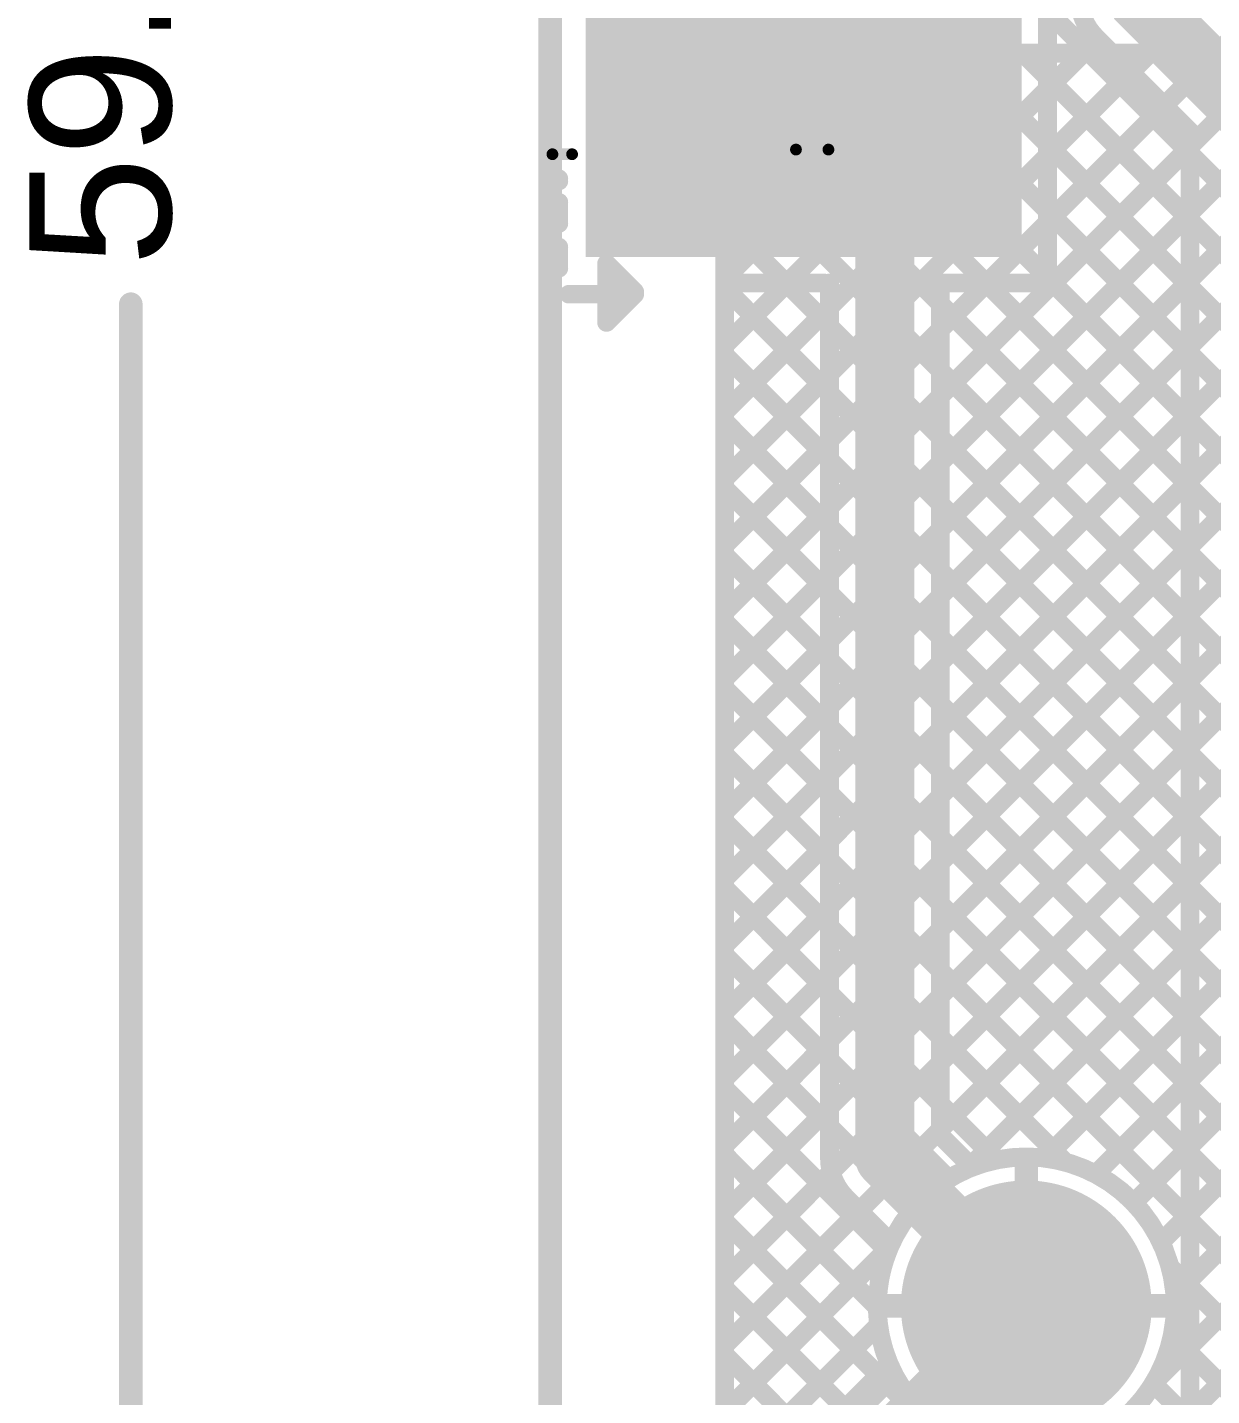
# Model space of a CAD drawing. Header units: millimetres. Extents: x -0.32 to 3.69, y -0.11 to 2.37.
# Drawn here: x -0.322 to 0.181, y 0.437 to 1.017 of the extents above; entities that cross this region are included whole.
import ezdxf

# ---------------------------------------------------------------- set-up
doc = ezdxf.new("R2010")
doc.units = ezdxf.units.MM
doc.header["$MEASUREMENT"] = 0
for name, color, linetype in [('BottomLayer', 5, 'Continuous'), ('BottomSolder', 6, 'Continuous'), ('Mechanical1', 6, 'Continuous'), ('Mechanical2', 216, 'Continuous'), ('MultiLayer', 9, 'Continuous'), ('PadHoleLayer', 156, 'Continuous'), ('TopLayer', 1, 'Continuous'), ('TopOverlay', 2, 'Continuous'), ('TopPaste', 8, 'Continuous'), ('TopSolder', 216, 'Continuous')]:
    doc.layers.add(name, color=color, linetype=linetype)
doc.styles.add('Arial', font='', dxfattribs={"height": 0.2})
doc.styles.get('Arial').set_extended_font_data('Arial')

# ---------------------------------------------------------------- blocks, each defined once
blk = doc.blocks.new('10118192_0001LF__4')
at = {"layer": 'TopLayer'}
for points in [[(-0.18504, 0.09006), (-0.11417, 0.09006), (-0.11417, 0.01526), (-0.18504, 0.01526)], [(-0.00984, 0.01526), (-0.08465, 0.01526), (-0.08465, 0.09006), (-0.00984, 0.09006)], [(0.08465, 0.01526), (0.00984, 0.01526), (0.00984, 0.09006), (0.08465, 0.09006)], [(0.11417, 0.09006), (0.18504, 0.09006), (0.18504, 0.01526), (0.11417, 0.01526)], [(-0.08071, -0.07923), (-0.16339, -0.07923), (-0.16339, -0.01624), (-0.08071, -0.01624)], [(0.16339, -0.07923), (0.08071, -0.07923), (0.08071, -0.01624), (0.16339, -0.01624)], [(-0.04331, -0.07923), (-0.05906, -0.07923), (-0.05906, -0.02608), (-0.04331, -0.02608)], [(-0.01772, -0.07923), (-0.03346, -0.07923), (-0.03346, -0.02608), (-0.01772, -0.02608)], [(0.00787, -0.07923), (-0.00787, -0.07923), (-0.00787, -0.02608), (0.00787, -0.02608)], [(0.03346, -0.07923), (0.01772, -0.07923), (0.01772, -0.02608), (0.03346, -0.02608)], [(0.05906, -0.07923), (0.04331, -0.07923), (0.04331, -0.02608), (0.05906, -0.02608)]]:
    blk.add_hatch(color=1, dxfattribs=at).paths.add_polyline_path(points)
at = {"layer": 'TopPaste'}
for points in [[(-0.18504, 0.09006), (-0.11417, 0.09006), (-0.11417, 0.01526), (-0.18504, 0.01526)], [(-0.00984, 0.01526), (-0.08465, 0.01526), (-0.08465, 0.09006), (-0.00984, 0.09006)], [(0.08465, 0.01526), (0.00984, 0.01526), (0.00984, 0.09006), (0.08465, 0.09006)], [(0.11417, 0.09006), (0.18504, 0.09006), (0.18504, 0.01526), (0.11417, 0.01526)], [(-0.08071, -0.07923), (-0.16339, -0.07923), (-0.16339, -0.01624), (-0.08071, -0.01624)], [(0.16339, -0.07923), (0.08071, -0.07923), (0.08071, -0.01624), (0.16339, -0.01624)], [(-0.04331, -0.07923), (-0.05906, -0.07923), (-0.05906, -0.02608), (-0.04331, -0.02608)], [(-0.01772, -0.07923), (-0.03346, -0.07923), (-0.03346, -0.02608), (-0.01772, -0.02608)], [(0.00787, -0.07923), (-0.00787, -0.07923), (-0.00787, -0.02608), (0.00787, -0.02608)], [(0.03346, -0.07923), (0.01772, -0.07923), (0.01772, -0.02608), (0.03346, -0.02608)], [(0.05906, -0.07923), (0.04331, -0.07923), (0.04331, -0.02608), (0.05906, -0.02608)]]:
    blk.add_hatch(color=8, dxfattribs=at).paths.add_polyline_path(points)
at = {"layer": 'TopSolder'}
for points in [[(-0.18904, 0.09406), (-0.11017, 0.09406), (-0.11017, 0.01126), (-0.18904, 0.01126)], [(-0.00584, 0.01126), (-0.08865, 0.01126), (-0.08865, 0.09406), (-0.00584, 0.09406)], [(0.08865, 0.01126), (0.00584, 0.01126), (0.00584, 0.09406), (0.08865, 0.09406)], [(0.11017, 0.09406), (0.18904, 0.09406), (0.18904, 0.01126), (0.11017, 0.01126)], [(-0.07671, -0.08323), (-0.16739, -0.08323), (-0.16739, -0.01224), (-0.07671, -0.01224)], [(0.16739, -0.08323), (0.07671, -0.08323), (0.07671, -0.01224), (0.16739, -0.01224)], [(-0.03931, -0.08323), (-0.06306, -0.08323), (-0.06306, -0.02208), (-0.03931, -0.02208)], [(-0.01372, -0.08323), (-0.03746, -0.08323), (-0.03746, -0.02208), (-0.01372, -0.02208)], [(0.01187, -0.08323), (-0.01187, -0.08323), (-0.01187, -0.02208), (0.01187, -0.02208)], [(0.03746, -0.08323), (0.01372, -0.08323), (0.01372, -0.02208), (0.03746, -0.02208)], [(0.06306, -0.08323), (0.03931, -0.08323), (0.03931, -0.02208), (0.06306, -0.02208)]]:
    blk.add_hatch(color=216, dxfattribs=at).paths.add_polyline_path(points)
at = {"layer": 'TopOverlay'}
for points, const_width in [([(-0.198, 0.107), (-0.189, 0.107)], 0.00787), ([(-0.179, 0.107), (-0.17, 0.107)], 0.00787), ([(-0.161, 0.107), (-0.16, 0.107)], 0.00787), ([(-0.14961, 0.10974), (0.14961, 0.10974)], 0.005), ([(-0.14961, 0.10974), (-0.14961, 0.10139)], 0.005), ([(0.14961, 0.10974), (0.14961, 0.10279)], 0.005), ([(-0.209, 0.10279), (-0.209, 0.07479)], 0.00787), ([(-0.221, 0.08679), (-0.209, 0.07479)], 0.00787), ([(-0.221, 0.08679), (-0.196, 0.08679)], 0.00787), ([(-0.196, 0.08679), (-0.208, 0.07479)], 0.00787), ([(-0.14764, 0.0064), (-0.14764, -0.00738)], 0.005), ([(0.14764, 0.0064), (0.14764, -0.00738)], 0.005), ([(-0.07205, -0.06152), (-0.06772, -0.06152)], 0.005), ([(0.06772, -0.06152), (0.07205, -0.06152)], 0.005), ([(0.051, -0.087), (0.046, -0.092)], 0.00787), ([(0.051, -0.087), (0.056, -0.092)], 0.00787), ([(0.046, -0.092), (0.056, -0.092)], 0.00787)]:
    blk.add_lwpolyline(points, dxfattribs=dict(at, const_width=const_width))
for points, const_width in [([(-0.19997, 0.107, 1), (-0.19603, 0.107, 1)], 0.00394), ([(-0.19097, 0.107, 1), (-0.18703, 0.107, 1)], 0.00394), ([(-0.18097, 0.107, 1), (-0.17703, 0.107, 1)], 0.00394), ([(-0.17197, 0.107, 1), (-0.16803, 0.107, 1)], 0.00394), ([(-0.16297, 0.107, 1), (-0.15903, 0.107, 1)], 0.00394), ([(-0.16197, 0.107, 1), (-0.15803, 0.107, 1)], 0.00394), ([(-0.15086, 0.10974, 1), (-0.14836, 0.10974, 1)], 0.0025), ([(-0.15086, 0.10974, 1), (-0.14836, 0.10974, 1)], 0.0025), ([(0.14836, 0.10974, 1), (0.15086, 0.10974, 1)], 0.0025), ([(0.14836, 0.10974, 1), (0.15086, 0.10974, 1)], 0.0025), ([(-0.21097, 0.10279, 1), (-0.20703, 0.10279, 1)], 0.00394), ([(0.14836, 0.10279, 1), (0.15086, 0.10279, 1)], 0.0025), ([(-0.15086, 0.10139, 1), (-0.14836, 0.10139, 1)], 0.0025), ([(-0.22297, 0.08679, 1), (-0.21903, 0.08679, 1)], 0.00394), ([(-0.22297, 0.08679, 1), (-0.21903, 0.08679, 1)], 0.00394), ([(-0.19797, 0.08679, 1), (-0.19403, 0.08679, 1)], 0.00394), ([(-0.19797, 0.08679, 1), (-0.19403, 0.08679, 1)], 0.00394), ([(-0.21097, 0.07479, 1), (-0.20703, 0.07479, 1)], 0.00394), ([(-0.21097, 0.07479, 1), (-0.20703, 0.07479, 1)], 0.00394), ([(-0.20997, 0.07479, 1), (-0.20603, 0.07479, 1)], 0.00394), ([(-0.14889, 0.0064, 1), (-0.14639, 0.0064, 1)], 0.0025), ([(0.14639, 0.0064, 1), (0.14889, 0.0064, 1)], 0.0025), ([(-0.14889, -0.00738, 1), (-0.14639, -0.00738, 1)], 0.0025), ([(0.14639, -0.00738, 1), (0.14889, -0.00738, 1)], 0.0025), ([(-0.0733, -0.06152, 1), (-0.0708, -0.06152, 1)], 0.0025), ([(-0.06897, -0.06152, 1), (-0.06647, -0.06152, 1)], 0.0025), ([(0.06647, -0.06152, 1), (0.06897, -0.06152, 1)], 0.0025), ([(0.0708, -0.06152, 1), (0.0733, -0.06152, 1)], 0.0025), ([(0.04903, -0.087, 1), (0.05297, -0.087, 1)], 0.00394), ([(0.04903, -0.087, 1), (0.05297, -0.087, 1)], 0.00394), ([(0.04403, -0.092, 1), (0.04797, -0.092, 1)], 0.00394), ([(0.04403, -0.092, 1), (0.04797, -0.092, 1)], 0.00394), ([(0.05403, -0.092, 1), (0.05797, -0.092, 1)], 0.00394), ([(0.05403, -0.092, 1), (0.05797, -0.092, 1)], 0.00394)]:
    blk.add_lwpolyline(points, format="xyb", close=True, dxfattribs=dict(at, const_width=const_width))
blk = doc.blocks.new('TERMINAL_BLOCK_2P__B_49')
at = {"layer": 'BottomLayer'}
blk.add_hatch(color=5, dxfattribs=at).paths.add_polyline_path([(-0.14921, -0.04921), (-0.14921, 0.04921), (-0.05079, 0.04921), (-0.05079, -0.04921)])
h = blk.add_hatch(color=5, dxfattribs=at)
edge = h.paths.add_edge_path()
edge.add_arc((0.1, 0), 0.04921, 0, 360)
at = {"layer": 'BottomSolder'}
blk.add_hatch(color=6, dxfattribs=at).paths.add_polyline_path([(-0.15321, -0.05321), (-0.15321, 0.05321), (-0.04679, 0.05321), (-0.04679, -0.05321)])
h = blk.add_hatch(color=6, dxfattribs=at)
edge = h.paths.add_edge_path()
edge.add_arc((0.1, 0), 0.05321, 0, 360)
at = {"layer": 'MultiLayer'}
blk.add_hatch(color=9, dxfattribs=at).paths.add_polyline_path([(-0.14921, -0.04921), (-0.14921, 0.04921), (-0.05079, 0.04921), (-0.05079, -0.04921)])
h = blk.add_hatch(color=9, dxfattribs=at)
edge = h.paths.add_edge_path()
edge.add_arc((0.1, 0), 0.04921, 0, 360)
at = {"layer": 'PadHoleLayer'}
h = blk.add_hatch(color=156, dxfattribs=at)
edge = h.paths.add_edge_path()
edge.add_arc((-0.1, 0), 0.02756, 0, 360)
h = blk.add_hatch(color=156, dxfattribs=at)
edge = h.paths.add_edge_path()
edge.add_arc((0.1, 0), 0.02756, 0, 360)
at = {"layer": 'TopLayer'}
blk.add_hatch(color=1, dxfattribs=at).paths.add_polyline_path([(-0.14921, -0.04921), (-0.14921, 0.04921), (-0.05079, 0.04921), (-0.05079, -0.04921)])
h = blk.add_hatch(color=1, dxfattribs=at)
edge = h.paths.add_edge_path()
edge.add_arc((0.1, 0), 0.04921, 0, 360)
at = {"layer": 'TopSolder'}
blk.add_hatch(color=216, dxfattribs=at).paths.add_polyline_path([(-0.15321, -0.05321), (-0.15321, 0.05321), (-0.04679, 0.05321), (-0.04679, -0.05321)])
h = blk.add_hatch(color=216, dxfattribs=at)
edge = h.paths.add_edge_path()
edge.add_arc((0.1, 0), 0.05321, 0, 360)

msp = doc.modelspace()

# ---------------------------------------------------------------- hatches: boundary and pattern name
at = {"layer": 'TopLayer'}
for points in [[(-0.085, 0.92), (0.005, 0.92), (0.005, 1.305), (-0.085, 1.305)], [(-0.02, 0.92), (0.1, 0.92), (0.1, 1.07), (-0.02, 1.07)]]:
    msp.add_hatch(color=1, dxfattribs=at).paths.add_polyline_path(points)

# ---------------------------------------------------------------- linework, layer by layer
at = {"layer": 'BottomLayer'}
for points, const_width in [([(0.1315, 0.53091), (1.24568, 1.64509)], 0.008), ([(0.14762, 0.51875), (1.25982, 1.63095)], 0.008), ([(0.11001, 0.5377), (1.1938, 1.6215)], 0.008), ([(-0.026, 0.54312), (0.78088, 1.35)], 0.008), ([(-0.026, 0.68454), (0.63946, 1.35)], 0.008), ([(-0.026, 0.65625), (0.66775, 1.35)], 0.008), ([(-0.026, 0.71282), (0.61118, 1.35)], 0.008), ([(-0.026, 0.59969), (0.72431, 1.35)], 0.008), ([(-0.026, 0.5714), (0.7526, 1.35)], 0.008), ([(-0.026, 0.62797), (0.69603, 1.35)], 0.008), ([(-0.026, 0.51483), (0.80917, 1.35)], 0.008), ([(-0.026, 0.45826), (0.86574, 1.35)], 0.008), ([(-0.026, 0.48655), (0.83745, 1.35)], 0.008), ([(0.07714, 0.53312), (0.88823, 1.34422)], 0.008), ([(-0.026, 0.74111), (0.32714, 1.09424)], 0.008), ([(-0.026, 0.76939), (0.29885, 1.09424)], 0.008), ([(-0.026, 0.79768), (0.27057, 1.09424)], 0.008), ([(-0.026, 1.06777), (0.02837, 1.0134)], 0.008), ([(-0.026, 0.10629), (-0.026, 1.06777)], 0.008), ([(-0.026, 1.0483), (0.3753, 0.647)], 0.008), ([(-0.026, 0.99567), (0.01005, 1.03172)], 0.008), ([(-0.026, 1.02001), (0.34701, 0.647)], 0.008), ([(0.17007, 1.02193), (0.64367, 0.54833)], 0.008), ([(-0.026, 0.96738), (0.02419, 1.01757)], 0.008), ([(-0.026, 0.82596), (0.15591, 1.00787)], 0.008), ([(-0.026, 0.9391), (0.04164, 1.00674)], 0.008), ([(-0.026, 0.91081), (0.06969, 1.0065)], 0.008), ([(-0.026, 0.88253), (0.09797, 1.0065)], 0.008), ([(-0.026, 0.85424), (0.12626, 1.0065)], 0.008), ([(0.04406, 1.00652), (0.40358, 0.647)], 0.008), ([(0.045, 1.0065), (0.148, 1.0065)], 0.008), ([(0.07237, 1.0065), (0.53054, 0.54833)], 0.008), ([(0.10065, 1.0065), (0.55882, 0.54833)], 0.008), ([(0.12893, 1.0065), (0.5871, 0.54833)], 0.008), ([(0.15586, 1.00785), (0.61539, 0.54833)], 0.008), ([(-0.026, 0.99173), (0.31873, 0.647)], 0.008), ([(-0.026, 0.96344), (0.297, 0.64044)], 0.008), ([(-0.026, 0.93516), (0.297, 0.61216)], 0.008), ([(-0.026, 0.90688), (0.297, 0.58388)], 0.008), ([(-0.026, 0.87859), (0.297, 0.55559)], 0.008), ([(-0.026, 0.85031), (0.297, 0.52731)], 0.008), ([(-0.026, 0.82202), (0.297, 0.49902)], 0.008), ([(-0.026, 0.79374), (0.297, 0.47074)], 0.008), ([(-0.026, 0.76545), (0.297, 0.44245)], 0.008), ([(-0.026, 0.73717), (0.297, 0.41417)], 0.008), ([(-0.026, 0.70889), (0.297, 0.38589)], 0.008), ([(-0.026, 0.6806), (0.11861, 0.53599)], 0.008), ([(-0.026, 0.65232), (0.08938, 0.53694)], 0.008), ([(0.15916, 0.502), (0.297, 0.63984)], 0.008), ([(-0.026, 0.62403), (0.06907, 0.52896)], 0.008), ([(0.16504, 0.4796), (0.297, 0.61156)], 0.008), ([(-0.026, 0.59575), (0.05382, 0.51592)], 0.008), ([(0.15621, 0.44248), (0.297, 0.58327)], 0.008), ([(-0.026, 0.56746), (0.04322, 0.49825)], 0.008), ([(0.09101, 0.349), (0.297, 0.55499)], 0.008), ([(-0.026, 0.53918), (0.03879, 0.47439)], 0.008), ([(0.102, 0.475), (0.102, 0.53421)], 0.01), ([(-0.026, 0.5109), (0.1359, 0.349)], 0.008), ([(-0.026, 0.42998), (0.04388, 0.49986)], 0.008), ([(0.16299, 0.49161), (0.297, 0.3576)], 0.008), ([(-0.026, 0.48261), (0.10761, 0.349)], 0.008), ([(0.04279, 0.475), (0.102, 0.475)], 0.01), ([(0.102, 0.475), (0.16121, 0.475)], 0.01), ([(0.102, 0.41579), (0.102, 0.475)], 0.01), ([(-0.026, 0.4017), (0.0393, 0.46699)], 0.008), ([(0.16394, 0.46238), (0.27732, 0.349)], 0.008), ([(-0.026, 0.45433), (0.07933, 0.349)], 0.008), ([(-0.026, 0.37341), (0.04609, 0.4455)], 0.008), ([(0.15596, 0.44207), (0.24903, 0.349)], 0.008)]:
    msp.add_lwpolyline(points, dxfattribs=dict(at, const_width=const_width))
at = {"layer": 'BottomLayer', "const_width": 0.008}
for points in [[(0.1715, 1.03, -0.414214), (0.148, 1.0065)], [(0.045, 1.0065, -0.199188), (0.02837, 1.0134)], [(0.045, 1.0065, -0.198912), (0.02838, 1.01338)]]:
    msp.add_lwpolyline(points, format="xyb", dxfattribs=at)
at = {"layer": 'BottomLayer'}
for points, const_width in [([(-0.028, 1.02001, 1), (-0.024, 1.02001, 1)], 0.004), ([(0.02219, 1.01757, 1), (0.02619, 1.01757, 1)], 0.004), ([(0.02637, 1.0134, 1), (0.03037, 1.0134, 1)], 0.004), ([(0.02637, 1.0134, 1), (0.03037, 1.0134, 1)], 0.004), ([(0.02638, 1.01338, 1), (0.03038, 1.01338, 1)], 0.004), ([(0.03964, 1.00674, 1), (0.04364, 1.00674, 1)], 0.004), ([(0.04206, 1.00652, 1), (0.04606, 1.00652, 1)], 0.004), ([(0.043, 1.0065, 1), (0.047, 1.0065, 1)], 0.004), ([(0.043, 1.0065, 1), (0.047, 1.0065, 1)], 0.004), ([(0.043, 1.0065, 1), (0.047, 1.0065, 1)], 0.004), ([(0.06769, 1.0065, 1), (0.07169, 1.0065, 1)], 0.004), ([(0.07037, 1.0065, 1), (0.07437, 1.0065, 1)], 0.004), ([(0.09597, 1.0065, 1), (0.09997, 1.0065, 1)], 0.004), ([(0.09865, 1.0065, 1), (0.10265, 1.0065, 1)], 0.004), ([(0.12426, 1.0065, 1), (0.12826, 1.0065, 1)], 0.004), ([(0.12693, 1.0065, 1), (0.13093, 1.0065, 1)], 0.004), ([(0.146, 1.0065, 1), (0.15, 1.0065, 1)], 0.004), ([(0.146, 1.0065, 1), (0.15, 1.0065, 1)], 0.004), ([(0.15386, 1.00785, 1), (0.15786, 1.00785, 1)], 0.004), ([(0.15391, 1.00787, 1), (0.15791, 1.00787, 1)], 0.004), ([(-0.028, 0.99567, 1), (-0.024, 0.99567, 1)], 0.004), ([(-0.028, 0.99173, 1), (-0.024, 0.99173, 1)], 0.004), ([(-0.028, 0.96738, 1), (-0.024, 0.96738, 1)], 0.004), ([(-0.028, 0.96344, 1), (-0.024, 0.96344, 1)], 0.004), ([(-0.028, 0.9391, 1), (-0.024, 0.9391, 1)], 0.004), ([(-0.028, 0.93516, 1), (-0.024, 0.93516, 1)], 0.004), ([(-0.028, 0.91081, 1), (-0.024, 0.91081, 1)], 0.004), ([(-0.028, 0.90688, 1), (-0.024, 0.90688, 1)], 0.004), ([(-0.028, 0.88253, 1), (-0.024, 0.88253, 1)], 0.004), ([(-0.028, 0.87859, 1), (-0.024, 0.87859, 1)], 0.004), ([(-0.028, 0.85424, 1), (-0.024, 0.85424, 1)], 0.004), ([(-0.028, 0.85031, 1), (-0.024, 0.85031, 1)], 0.004), ([(-0.028, 0.82596, 1), (-0.024, 0.82596, 1)], 0.004), ([(-0.028, 0.82202, 1), (-0.024, 0.82202, 1)], 0.004), ([(-0.028, 0.79768, 1), (-0.024, 0.79768, 1)], 0.004), ([(-0.028, 0.79374, 1), (-0.024, 0.79374, 1)], 0.004), ([(-0.028, 0.76939, 1), (-0.024, 0.76939, 1)], 0.004), ([(-0.028, 0.76545, 1), (-0.024, 0.76545, 1)], 0.004), ([(-0.028, 0.74111, 1), (-0.024, 0.74111, 1)], 0.004), ([(-0.028, 0.73717, 1), (-0.024, 0.73717, 1)], 0.004), ([(-0.028, 0.71282, 1), (-0.024, 0.71282, 1)], 0.004), ([(-0.028, 0.70889, 1), (-0.024, 0.70889, 1)], 0.004), ([(-0.028, 0.68454, 1), (-0.024, 0.68454, 1)], 0.004), ([(-0.028, 0.6806, 1), (-0.024, 0.6806, 1)], 0.004), ([(-0.028, 0.65625, 1), (-0.024, 0.65625, 1)], 0.004), ([(-0.028, 0.65232, 1), (-0.024, 0.65232, 1)], 0.004), ([(-0.028, 0.62797, 1), (-0.024, 0.62797, 1)], 0.004), ([(-0.028, 0.62403, 1), (-0.024, 0.62403, 1)], 0.004), ([(-0.028, 0.59969, 1), (-0.024, 0.59969, 1)], 0.004), ([(-0.028, 0.59575, 1), (-0.024, 0.59575, 1)], 0.004), ([(-0.028, 0.5714, 1), (-0.024, 0.5714, 1)], 0.004), ([(-0.028, 0.56746, 1), (-0.024, 0.56746, 1)], 0.004), ([(-0.028, 0.54312, 1), (-0.024, 0.54312, 1)], 0.004), ([(-0.028, 0.53918, 1), (-0.024, 0.53918, 1)], 0.004), ([(0.16521, 0.475, 1), (0.03879, 0.475, 1)], 0.008), ([(0.08738, 0.53694, 1), (0.09138, 0.53694, 1)], 0.004), ([(0.10801, 0.5377, 1), (0.11201, 0.5377, 1)], 0.004), ([(0.11661, 0.53599, 1), (0.12061, 0.53599, 1)], 0.004), ([(0.07514, 0.53312, 1), (0.07914, 0.53312, 1)], 0.004), ([(0.0995, 0.53421, 1), (0.1045, 0.53421, 1)], 0.005), ([(0.1295, 0.53091, 1), (0.1335, 0.53091, 1)], 0.004), ([(0.06707, 0.52896, 1), (0.07107, 0.52896, 1)], 0.004), ([(0.14562, 0.51875, 1), (0.14962, 0.51875, 1)], 0.004), ([(-0.028, 0.51483, 1), (-0.024, 0.51483, 1)], 0.004), ([(0.05182, 0.51592, 1), (0.05582, 0.51592, 1)], 0.004), ([(-0.028, 0.5109, 1), (-0.024, 0.5109, 1)], 0.004), ([(0.15716, 0.502, 1), (0.16116, 0.502, 1)], 0.004), ([(0.04122, 0.49825, 1), (0.04522, 0.49825, 1)], 0.004), ([(0.04188, 0.49986, 1), (0.04588, 0.49986, 1)], 0.004), ([(0.16099, 0.49161, 1), (0.16499, 0.49161, 1)], 0.004), ([(-0.028, 0.48655, 1), (-0.024, 0.48655, 1)], 0.004), ([(-0.028, 0.48261, 1), (-0.024, 0.48261, 1)], 0.004), ([(0.16304, 0.4796, 1), (0.16704, 0.4796, 1)], 0.004), ([(0.03679, 0.475, 1), (0.04079, 0.475, 1)], 0.004), ([(0.03679, 0.47439, 1), (0.04079, 0.47439, 1)], 0.004), ([(0.04029, 0.475, 1), (0.04529, 0.475, 1)], 0.005), ([(0.0995, 0.475, 1), (0.1045, 0.475, 1)], 0.005), ([(0.0995, 0.475, 1), (0.1045, 0.475, 1)], 0.005), ([(0.0995, 0.475, 1), (0.1045, 0.475, 1)], 0.005), ([(0.0995, 0.475, 1), (0.1045, 0.475, 1)], 0.005), ([(0.15871, 0.475, 1), (0.16371, 0.475, 1)], 0.005), ([(0.16321, 0.475, 1), (0.16721, 0.475, 1)], 0.004), ([(0.0373, 0.46699, 1), (0.0413, 0.46699, 1)], 0.004), ([(0.16194, 0.46238, 1), (0.16594, 0.46238, 1)], 0.004), ([(-0.028, 0.45826, 1), (-0.024, 0.45826, 1)], 0.004), ([(-0.028, 0.45433, 1), (-0.024, 0.45433, 1)], 0.004), ([(0.04409, 0.4455, 1), (0.04809, 0.4455, 1)], 0.004), ([(0.15396, 0.44207, 1), (0.15796, 0.44207, 1)], 0.004), ([(0.15421, 0.44248, 1), (0.15821, 0.44248, 1)], 0.004)]:
    msp.add_lwpolyline(points, format="xyb", close=True, dxfattribs=dict(at, const_width=const_width))
at = {"layer": 'Mechanical1', "const_width": 0.01}
msp.add_lwpolyline([(-0.278, -0.105), (-0.278, 0.9)], dxfattribs=at)
at = {"layer": 'Mechanical1', "const_width": 0.005}
msp.add_lwpolyline([(-0.2805, 0.9, 1), (-0.2755, 0.9, 1)], format="xyb", close=True, dxfattribs=at)
at = {"layer": 'Mechanical2', "const_width": 0.01}
for points in [[(-0.1, 0.73849), (-0.1, 1.04951)], [(-0.1, -0.105), (-0.1, 0.73849)]]:
    msp.add_lwpolyline(points, dxfattribs=at)
at = {"layer": 'Mechanical2', "const_width": 0.005}
msp.add_lwpolyline([(-0.1025, 0.73849, 1), (-0.0975, 0.73849, 1)], format="xyb", close=True, dxfattribs=at)
msp.add_lwpolyline([(-0.1025, 0.73849, 1), (-0.0975, 0.73849, 1)], format="xyb", close=True, dxfattribs=at)
at = {"layer": 'TopLayer'}
for points, const_width in [([(0.111, 0.909), (0.111, 1.081)], 0.008), ([(0.148, 1.03), (0.195, 0.983)], 0.025), ([(0.111, 1.01953), (0.12473, 1.03326)], 0.008), ([(0.111, 1.02443), (0.1715, 0.96393)], 0.008), ([(0.111, 0.99124), (0.13226, 1.01251)], 0.008), ([(0.13138, 1.01338), (0.1715, 0.97327)], 0.008), ([(0.05839, 0.9912), (0.061, 0.98859)], 0.025), ([(0.061, 0.978), (0.061, 0.98859)], 0.025), ([(0.111, 0.96296), (0.1464, 0.99836)], 0.008), ([(0.111, 0.99615), (0.1715, 0.93565)], 0.008), ([(0.024, 0.978), (0.042, 0.978)], 0.025), ([(0.042, 0.53763), (0.042, 0.978)], 0.025), ([(0.111, 0.93468), (0.16054, 0.98422)], 0.008), ([(-0.043, 0.96264), (-0.042, 0.96364)], 0.025), ([(0.1715, 0.351), (0.1715, 0.97327)], 0.008), ([(0.0655, 0.86089), (0.1715, 0.96689)], 0.008), ([(0.111, 0.96787), (0.1715, 0.90737)], 0.008), ([(0.0655, 0.83261), (0.1715, 0.93861)], 0.008), ([(0.111, 0.93958), (0.1715, 0.87908)], 0.008), ([(-0.026, 0.909), (0.016, 0.909)], 0.008), ([(-0.026, 0.88253), (0.00047, 0.909)], 0.008), ([(-0.026, 0.909), (0.016, 0.909)], 0.008), ([(-0.026, 0.10629), (-0.026, 0.909)], 0.008), ([(0.00016, 0.909), (0.0185, 0.89066)], 0.008), ([(0.0185, 0.53763), (0.0185, 0.909)], 0.008), ([(0.0655, 0.80432), (0.1715, 0.91032)], 0.008), ([(0.0655, 0.909), (0.111, 0.909)], 0.008), ([(0.0655, 0.88918), (0.08532, 0.909)], 0.008), ([(0.0655, 0.54736), (0.0655, 0.909)], 0.008), ([(0.08501, 0.909), (0.1715, 0.82251)], 0.008), ([(0.111, 0.9113), (0.1715, 0.8508)], 0.008), ([(-0.026, 0.90688), (0.0185, 0.86238)], 0.008), ([(-0.026, 0.85424), (0.0185, 0.89874)], 0.008), ([(0.0655, 0.90023), (0.1715, 0.79423)], 0.008), ([(-0.026, 0.87859), (0.0185, 0.83409)], 0.008), ([(0.0655, 0.77604), (0.1715, 0.88204)], 0.008), ([(-0.026, 0.82596), (0.0185, 0.87046)], 0.008), ([(0.0655, 0.87194), (0.1715, 0.76594)], 0.008), ([(-0.026, 0.85031), (0.0185, 0.80581)], 0.008), ([(0.0655, 0.74775), (0.1715, 0.85375)], 0.008), ([(0.0655, 0.84366), (0.1715, 0.73766)], 0.008), ([(-0.026, 0.79768), (0.0185, 0.84218)], 0.008), ([(-0.026, 0.82202), (0.0185, 0.77752)], 0.008), ([(0.0655, 0.71947), (0.1715, 0.82547)], 0.008), ([(0.0655, 0.81538), (0.1715, 0.70938)], 0.008), ([(-0.026, 0.76939), (0.0185, 0.81389)], 0.008), ([(0.0655, 0.69119), (0.1715, 0.79719)], 0.008), ([(-0.026, 0.79374), (0.0185, 0.74924)], 0.008), ([(-0.026, 0.74111), (0.0185, 0.78561)], 0.008), ([(0.0655, 0.78709), (0.1715, 0.68109)], 0.008), ([(0.0655, 0.6629), (0.1715, 0.7689)], 0.008), ([(-0.026, 0.76545), (0.0185, 0.72095)], 0.008), ([(-0.026, 0.71282), (0.0185, 0.75732)], 0.008), ([(0.0655, 0.75881), (0.1715, 0.65281)], 0.008), ([(0.0655, 0.63462), (0.1715, 0.74062)], 0.008), ([(-0.026, 0.73717), (0.0185, 0.69267)], 0.008), ([(-0.026, 0.68454), (0.0185, 0.72904)], 0.008), ([(0.0655, 0.73052), (0.1715, 0.62452)], 0.008), ([(0.0655, 0.60633), (0.1715, 0.71233)], 0.008), ([(-0.026, 0.70889), (0.0185, 0.66439)], 0.008), ([(-0.026, 0.65625), (0.0185, 0.70075)], 0.008), ([(0.0655, 0.70224), (0.1715, 0.59624)], 0.008), ([(0.0655, 0.57805), (0.1715, 0.68405)], 0.008), ([(-0.026, 0.6806), (0.0185, 0.6361)], 0.008), ([(-0.026, 0.62797), (0.0185, 0.67247)], 0.008), ([(0.0655, 0.67395), (0.1715, 0.56795)], 0.008), ([(-0.026, 0.65232), (0.0185, 0.60782)], 0.008), ([(0.0655, 0.54976), (0.1715, 0.65576)], 0.008), ([(-0.026, 0.59969), (0.0185, 0.64419)], 0.008), ([(0.0655, 0.64567), (0.1715, 0.53967)], 0.008), ([(-0.026, 0.62403), (0.0185, 0.57953)], 0.008), ([(0.07844, 0.53442), (0.1715, 0.62748)], 0.008), ([(0.0655, 0.61739), (0.1715, 0.51139)], 0.008), ([(-0.026, 0.5714), (0.0185, 0.6159)], 0.008), ([(-0.026, 0.59575), (0.0185, 0.55125)], 0.008), ([(0.11001, 0.5377), (0.1715, 0.5992)], 0.008), ([(0.0655, 0.5891), (0.11861, 0.53599)], 0.008), ([(-0.026, 0.54312), (0.0185, 0.58762)], 0.008), ([(0.1315, 0.53091), (0.1715, 0.57091)], 0.008), ([(-0.026, 0.56746), (0.04322, 0.49825)], 0.008), ([(-0.026, 0.51483), (0.0185, 0.55933)], 0.008), ([(0.0655, 0.56082), (0.08938, 0.53694)], 0.008), ([(0.042, 0.53763), (0.102, 0.47763)], 0.025), ([(0.0655, 0.54736), (0.07899, 0.53388)], 0.008), ([(0.14762, 0.51875), (0.1715, 0.54263)], 0.008), ([(-0.026, 0.53918), (0.03879, 0.47439)], 0.008), ([(-0.026, 0.48655), (0.01924, 0.53179)], 0.008), ([(0.102, 0.475), (0.102, 0.53421)], 0.01), ([(0.0254, 0.521), (0.0447, 0.5017)], 0.008), ([(-0.026, 0.45826), (0.03107, 0.51533)], 0.008), ([(0.15916, 0.502), (0.1715, 0.51434)], 0.008), ([(-0.026, 0.5109), (0.03933, 0.44556)], 0.008), ([(-0.026, 0.42998), (0.04388, 0.49986)], 0.008), ([(0.16299, 0.49161), (0.1715, 0.4831)], 0.008), ([(0.102, 0.475), (0.102, 0.47763)], 0.025), ([(0.16504, 0.4796), (0.1715, 0.48606)], 0.008), ([(-0.026, 0.48261), (0.02519, 0.43142)], 0.008), ([(0.002, 0.375), (0.102, 0.475)], 0.025), ([(0.04279, 0.475), (0.102, 0.475)], 0.01), ([(0.102, 0.41579), (0.102, 0.475)], 0.01), ([(0.102, 0.475), (0.16121, 0.475)], 0.01), ([(-0.026, 0.4017), (0.0393, 0.46699)], 0.008), ([(0.16394, 0.46238), (0.1715, 0.45482)], 0.008), ([(0.15621, 0.44248), (0.1715, 0.45777)], 0.008), ([(-0.026, 0.45433), (0.01105, 0.41728)], 0.008), ([(-0.0146, 0.39163), (0.04389, 0.45012)], 0.008), ([(0.15596, 0.44207), (0.1715, 0.42653)], 0.008)]:
    msp.add_lwpolyline(points, dxfattribs=dict(at, const_width=const_width))
at = {"layer": 'TopLayer', "const_width": 0.008}
for points in [[(0.13138, 1.01338, -0.264506), (0.12522, 1.03579)], [(0.0254, 0.521, -0.199188), (0.0185, 0.53763)], [(0.02538, 0.52101, -0.198912), (0.0185, 0.53763)], [(0.07899, 0.53388, -0.528066), (0.16521, 0.475)], [(0.04389, 0.45012, -0.213269), (0.0447, 0.5017)], [(0.16521, 0.475, -0.538308), (0.07712, 0.41689)]]:
    msp.add_lwpolyline(points, format="xyb", dxfattribs=at)
at = {"layer": 'TopLayer'}
for points, const_width in [([(0.109, 1.01953, 1), (0.113, 1.01953, 1)], 0.004), ([(0.12938, 1.01338, 1), (0.13338, 1.01338, 1)], 0.004), ([(0.12938, 1.01338, 1), (0.13338, 1.01338, 1)], 0.004), ([(0.13026, 1.01251, 1), (0.13426, 1.01251, 1)], 0.004), ([(0.05214, 0.9912, 1), (0.06464, 0.9912, 1)], 0.0125), ([(0.05475, 0.98859, 1), (0.06725, 0.98859, 1)], 0.0125), ([(0.05475, 0.98859, 1), (0.06725, 0.98859, 1)], 0.0125), ([(0.109, 0.99615, 1), (0.113, 0.99615, 1)], 0.004), ([(0.1444, 0.99836, 1), (0.1484, 0.99836, 1)], 0.004), ([(0.109, 0.99124, 1), (0.113, 0.99124, 1)], 0.004), ([(0.01775, 0.978, 1), (0.03025, 0.978, 1)], 0.0125), ([(0.03575, 0.978, 1), (0.04825, 0.978, 1)], 0.0125), ([(0.03575, 0.978, 1), (0.04825, 0.978, 1)], 0.0125), ([(0.05475, 0.978, 1), (0.06725, 0.978, 1)], 0.0125), ([(0.15854, 0.98422, 1), (0.16254, 0.98422, 1)], 0.004), ([(-0.04825, 0.96364, 1), (-0.03575, 0.96364, 1)], 0.0125), ([(0.1695, 0.97327, 1), (0.1735, 0.97327, 1)], 0.004), ([(0.1695, 0.97327, 1), (0.1735, 0.97327, 1)], 0.004), ([(-0.04925, 0.96264, 1), (-0.03675, 0.96264, 1)], 0.0125), ([(0.109, 0.96787, 1), (0.113, 0.96787, 1)], 0.004), ([(0.1695, 0.96689, 1), (0.1735, 0.96689, 1)], 0.004), ([(0.109, 0.96296, 1), (0.113, 0.96296, 1)], 0.004), ([(0.1695, 0.96393, 1), (0.1735, 0.96393, 1)], 0.004), ([(0.109, 0.93958, 1), (0.113, 0.93958, 1)], 0.004), ([(0.1695, 0.93861, 1), (0.1735, 0.93861, 1)], 0.004), ([(0.109, 0.93468, 1), (0.113, 0.93468, 1)], 0.004), ([(0.1695, 0.93565, 1), (0.1735, 0.93565, 1)], 0.004), ([(-0.028, 0.909, 1), (-0.024, 0.909, 1)], 0.004), ([(-0.028, 0.909, 1), (-0.024, 0.909, 1)], 0.004), ([(-0.028, 0.909, 1), (-0.024, 0.909, 1)], 0.004), ([(-0.00184, 0.909, 1), (0.00216, 0.909, 1)], 0.004), ([(-0.00153, 0.909, 1), (0.00247, 0.909, 1)], 0.004), ([(0.014, 0.909, 1), (0.018, 0.909, 1)], 0.004), ([(0.014, 0.909, 1), (0.018, 0.909, 1)], 0.004), ([(0.0165, 0.909, 1), (0.0205, 0.909, 1)], 0.004), ([(0.0635, 0.909, 1), (0.0675, 0.909, 1)], 0.004), ([(0.0635, 0.909, 1), (0.0675, 0.909, 1)], 0.004), ([(0.08301, 0.909, 1), (0.08701, 0.909, 1)], 0.004), ([(0.08332, 0.909, 1), (0.08732, 0.909, 1)], 0.004), ([(0.109, 0.9113, 1), (0.113, 0.9113, 1)], 0.004), ([(0.109, 0.909, 1), (0.113, 0.909, 1)], 0.004), ([(0.109, 0.909, 1), (0.113, 0.909, 1)], 0.004), ([(0.1695, 0.91032, 1), (0.1735, 0.91032, 1)], 0.004), ([(-0.028, 0.90688, 1), (-0.024, 0.90688, 1)], 0.004), ([(0.1695, 0.90737, 1), (0.1735, 0.90737, 1)], 0.004), ([(0.0165, 0.89874, 1), (0.0205, 0.89874, 1)], 0.004), ([(0.0635, 0.90023, 1), (0.0675, 0.90023, 1)], 0.004), ([(0.0165, 0.89066, 1), (0.0205, 0.89066, 1)], 0.004), ([(0.0635, 0.88918, 1), (0.0675, 0.88918, 1)], 0.004), ([(-0.028, 0.88253, 1), (-0.024, 0.88253, 1)], 0.004), ([(-0.028, 0.87859, 1), (-0.024, 0.87859, 1)], 0.004), ([(0.1695, 0.88204, 1), (0.1735, 0.88204, 1)], 0.004), ([(0.1695, 0.87908, 1), (0.1735, 0.87908, 1)], 0.004), ([(0.0165, 0.87046, 1), (0.0205, 0.87046, 1)], 0.004), ([(0.0635, 0.87194, 1), (0.0675, 0.87194, 1)], 0.004), ([(0.0165, 0.86238, 1), (0.0205, 0.86238, 1)], 0.004), ([(0.0635, 0.86089, 1), (0.0675, 0.86089, 1)], 0.004), ([(-0.028, 0.85424, 1), (-0.024, 0.85424, 1)], 0.004), ([(-0.028, 0.85031, 1), (-0.024, 0.85031, 1)], 0.004), ([(0.1695, 0.85375, 1), (0.1735, 0.85375, 1)], 0.004), ([(0.1695, 0.8508, 1), (0.1735, 0.8508, 1)], 0.004), ([(0.0635, 0.84366, 1), (0.0675, 0.84366, 1)], 0.004), ([(0.0165, 0.84218, 1), (0.0205, 0.84218, 1)], 0.004), ([(0.0165, 0.83409, 1), (0.0205, 0.83409, 1)], 0.004), ([(0.0635, 0.83261, 1), (0.0675, 0.83261, 1)], 0.004), ([(-0.028, 0.82596, 1), (-0.024, 0.82596, 1)], 0.004), ([(-0.028, 0.82202, 1), (-0.024, 0.82202, 1)], 0.004), ([(0.1695, 0.82547, 1), (0.1735, 0.82547, 1)], 0.004), ([(0.1695, 0.82251, 1), (0.1735, 0.82251, 1)], 0.004), ([(0.0635, 0.81538, 1), (0.0675, 0.81538, 1)], 0.004), ([(0.0165, 0.81389, 1), (0.0205, 0.81389, 1)], 0.004), ([(0.0165, 0.80581, 1), (0.0205, 0.80581, 1)], 0.004), ([(0.0635, 0.80432, 1), (0.0675, 0.80432, 1)], 0.004), ([(-0.028, 0.79768, 1), (-0.024, 0.79768, 1)], 0.004), ([(0.1695, 0.79719, 1), (0.1735, 0.79719, 1)], 0.004), ([(-0.028, 0.79374, 1), (-0.024, 0.79374, 1)], 0.004), ([(0.1695, 0.79423, 1), (0.1735, 0.79423, 1)], 0.004), ([(0.0165, 0.78561, 1), (0.0205, 0.78561, 1)], 0.004), ([(0.0635, 0.78709, 1), (0.0675, 0.78709, 1)], 0.004), ([(0.0165, 0.77752, 1), (0.0205, 0.77752, 1)], 0.004), ([(0.0635, 0.77604, 1), (0.0675, 0.77604, 1)], 0.004), ([(-0.028, 0.76939, 1), (-0.024, 0.76939, 1)], 0.004), ([(0.1695, 0.7689, 1), (0.1735, 0.7689, 1)], 0.004), ([(-0.028, 0.76545, 1), (-0.024, 0.76545, 1)], 0.004), ([(0.1695, 0.76594, 1), (0.1735, 0.76594, 1)], 0.004), ([(0.0165, 0.75732, 1), (0.0205, 0.75732, 1)], 0.004), ([(0.0635, 0.75881, 1), (0.0675, 0.75881, 1)], 0.004), ([(0.0165, 0.74924, 1), (0.0205, 0.74924, 1)], 0.004), ([(0.0635, 0.74775, 1), (0.0675, 0.74775, 1)], 0.004), ([(-0.028, 0.74111, 1), (-0.024, 0.74111, 1)], 0.004), ([(0.1695, 0.74062, 1), (0.1735, 0.74062, 1)], 0.004), ([(-0.028, 0.73717, 1), (-0.024, 0.73717, 1)], 0.004), ([(0.1695, 0.73766, 1), (0.1735, 0.73766, 1)], 0.004), ([(0.0165, 0.72904, 1), (0.0205, 0.72904, 1)], 0.004), ([(0.0635, 0.73052, 1), (0.0675, 0.73052, 1)], 0.004), ([(0.0165, 0.72095, 1), (0.0205, 0.72095, 1)], 0.004), ([(0.0635, 0.71947, 1), (0.0675, 0.71947, 1)], 0.004), ([(-0.028, 0.71282, 1), (-0.024, 0.71282, 1)], 0.004), ([(0.1695, 0.71233, 1), (0.1735, 0.71233, 1)], 0.004), ([(-0.028, 0.70889, 1), (-0.024, 0.70889, 1)], 0.004), ([(0.1695, 0.70938, 1), (0.1735, 0.70938, 1)], 0.004), ([(0.0165, 0.70075, 1), (0.0205, 0.70075, 1)], 0.004), ([(0.0635, 0.70224, 1), (0.0675, 0.70224, 1)], 0.004), ([(0.0165, 0.69267, 1), (0.0205, 0.69267, 1)], 0.004), ([(0.0635, 0.69119, 1), (0.0675, 0.69119, 1)], 0.004), ([(-0.028, 0.68454, 1), (-0.024, 0.68454, 1)], 0.004), ([(0.1695, 0.68405, 1), (0.1735, 0.68405, 1)], 0.004), ([(0.1695, 0.68109, 1), (0.1735, 0.68109, 1)], 0.004), ([(-0.028, 0.6806, 1), (-0.024, 0.6806, 1)], 0.004), ([(0.0165, 0.67247, 1), (0.0205, 0.67247, 1)], 0.004), ([(0.0635, 0.67395, 1), (0.0675, 0.67395, 1)], 0.004), ([(0.0165, 0.66439, 1), (0.0205, 0.66439, 1)], 0.004), ([(0.0635, 0.6629, 1), (0.0675, 0.6629, 1)], 0.004), ([(-0.028, 0.65625, 1), (-0.024, 0.65625, 1)], 0.004), ([(-0.028, 0.65232, 1), (-0.024, 0.65232, 1)], 0.004), ([(0.1695, 0.65576, 1), (0.1735, 0.65576, 1)], 0.004), ([(0.1695, 0.65281, 1), (0.1735, 0.65281, 1)], 0.004), ([(0.0165, 0.64419, 1), (0.0205, 0.64419, 1)], 0.004), ([(0.0635, 0.64567, 1), (0.0675, 0.64567, 1)], 0.004), ([(0.0165, 0.6361, 1), (0.0205, 0.6361, 1)], 0.004), ([(0.0635, 0.63462, 1), (0.0675, 0.63462, 1)], 0.004), ([(-0.028, 0.62797, 1), (-0.024, 0.62797, 1)], 0.004), ([(-0.028, 0.62403, 1), (-0.024, 0.62403, 1)], 0.004), ([(0.1695, 0.62748, 1), (0.1735, 0.62748, 1)], 0.004), ([(0.1695, 0.62452, 1), (0.1735, 0.62452, 1)], 0.004), ([(0.0635, 0.61739, 1), (0.0675, 0.61739, 1)], 0.004), ([(0.0165, 0.6159, 1), (0.0205, 0.6159, 1)], 0.004), ([(0.0165, 0.60782, 1), (0.0205, 0.60782, 1)], 0.004), ([(0.0635, 0.60633, 1), (0.0675, 0.60633, 1)], 0.004), ([(-0.028, 0.59969, 1), (-0.024, 0.59969, 1)], 0.004), ([(-0.028, 0.59575, 1), (-0.024, 0.59575, 1)], 0.004), ([(0.1695, 0.5992, 1), (0.1735, 0.5992, 1)], 0.004), ([(0.1695, 0.59624, 1), (0.1735, 0.59624, 1)], 0.004), ([(0.0635, 0.5891, 1), (0.0675, 0.5891, 1)], 0.004), ([(0.0165, 0.58762, 1), (0.0205, 0.58762, 1)], 0.004), ([(0.0165, 0.57953, 1), (0.0205, 0.57953, 1)], 0.004), ([(0.0635, 0.57805, 1), (0.0675, 0.57805, 1)], 0.004), ([(-0.028, 0.5714, 1), (-0.024, 0.5714, 1)], 0.004), ([(0.1695, 0.57091, 1), (0.1735, 0.57091, 1)], 0.004), ([(-0.028, 0.56746, 1), (-0.024, 0.56746, 1)], 0.004), ([(0.1695, 0.56795, 1), (0.1735, 0.56795, 1)], 0.004), ([(0.0165, 0.55933, 1), (0.0205, 0.55933, 1)], 0.004), ([(0.0635, 0.56082, 1), (0.0675, 0.56082, 1)], 0.004), ([(0.0165, 0.55125, 1), (0.0205, 0.55125, 1)], 0.004), ([(0.0635, 0.54976, 1), (0.0675, 0.54976, 1)], 0.004), ([(-0.028, 0.54312, 1), (-0.024, 0.54312, 1)], 0.004), ([(0.03575, 0.53763, 1), (0.04825, 0.53763, 1)], 0.0125), ([(0.03575, 0.53763, 1), (0.04825, 0.53763, 1)], 0.0125), ([(0.0635, 0.54736, 1), (0.0675, 0.54736, 1)], 0.004), ([(0.0635, 0.54736, 1), (0.0675, 0.54736, 1)], 0.004), ([(0.1695, 0.54263, 1), (0.1735, 0.54263, 1)], 0.004), ([(-0.028, 0.53918, 1), (-0.024, 0.53918, 1)], 0.004), ([(0.0165, 0.53763, 1), (0.0205, 0.53763, 1)], 0.004), ([(0.0165, 0.53763, 1), (0.0205, 0.53763, 1)], 0.004), ([(0.0165, 0.53763, 1), (0.0205, 0.53763, 1)], 0.004), ([(0.08738, 0.53694, 1), (0.09138, 0.53694, 1)], 0.004), ([(0.10801, 0.5377, 1), (0.11201, 0.5377, 1)], 0.004), ([(0.11661, 0.53599, 1), (0.12061, 0.53599, 1)], 0.004), ([(0.1695, 0.53967, 1), (0.1735, 0.53967, 1)], 0.004), ([(0.01724, 0.53179, 1), (0.02124, 0.53179, 1)], 0.004), ([(0.07644, 0.53442, 1), (0.08044, 0.53442, 1)], 0.004), ([(0.07699, 0.53388, 1), (0.08099, 0.53388, 1)], 0.004), ([(0.07699, 0.53388, 1), (0.08099, 0.53388, 1)], 0.004), ([(0.0995, 0.53421, 1), (0.1045, 0.53421, 1)], 0.005), ([(0.1295, 0.53091, 1), (0.1335, 0.53091, 1)], 0.004), ([(0.02338, 0.52101, 1), (0.02738, 0.52101, 1)], 0.004), ([(0.0234, 0.521, 1), (0.0274, 0.521, 1)], 0.004), ([(0.0234, 0.521, 1), (0.0274, 0.521, 1)], 0.004), ([(0.14562, 0.51875, 1), (0.14962, 0.51875, 1)], 0.004), ([(-0.028, 0.51483, 1), (-0.024, 0.51483, 1)], 0.004), ([(0.02907, 0.51533, 1), (0.03307, 0.51533, 1)], 0.004), ([(0.1695, 0.51434, 1), (0.1735, 0.51434, 1)], 0.004), ([(-0.028, 0.5109, 1), (-0.024, 0.5109, 1)], 0.004), ([(0.1695, 0.51139, 1), (0.1735, 0.51139, 1)], 0.004), ([(0.0427, 0.5017, 1), (0.0467, 0.5017, 1)], 0.004), ([(0.0427, 0.5017, 1), (0.0467, 0.5017, 1)], 0.004), ([(0.15716, 0.502, 1), (0.16116, 0.502, 1)], 0.004), ([(0.04122, 0.49825, 1), (0.04522, 0.49825, 1)], 0.004), ([(0.04188, 0.49986, 1), (0.04588, 0.49986, 1)], 0.004), ([(0.16099, 0.49161, 1), (0.16499, 0.49161, 1)], 0.004), ([(-0.028, 0.48655, 1), (-0.024, 0.48655, 1)], 0.004), ([(0.09575, 0.47763, 1), (0.10825, 0.47763, 1)], 0.0125), ([(0.09575, 0.47763, 1), (0.10825, 0.47763, 1)], 0.0125), ([(0.1695, 0.48606, 1), (0.1735, 0.48606, 1)], 0.004), ([(-0.028, 0.48261, 1), (-0.024, 0.48261, 1)], 0.004), ([(0.09575, 0.475, 1), (0.10825, 0.475, 1)], 0.0125), ([(0.09575, 0.475, 1), (0.10825, 0.475, 1)], 0.0125), ([(0.16304, 0.4796, 1), (0.16704, 0.4796, 1)], 0.004), ([(0.1695, 0.4831, 1), (0.1735, 0.4831, 1)], 0.004), ([(0.03679, 0.47439, 1), (0.04079, 0.47439, 1)], 0.004), ([(0.04029, 0.475, 1), (0.04529, 0.475, 1)], 0.005), ([(0.0995, 0.475, 1), (0.1045, 0.475, 1)], 0.005), ([(0.0995, 0.475, 1), (0.1045, 0.475, 1)], 0.005), ([(0.0995, 0.475, 1), (0.1045, 0.475, 1)], 0.005), ([(0.0995, 0.475, 1), (0.1045, 0.475, 1)], 0.005), ([(0.15871, 0.475, 1), (0.16371, 0.475, 1)], 0.005), ([(0.16321, 0.475, 1), (0.16721, 0.475, 1)], 0.004), ([(0.16321, 0.475, 1), (0.16721, 0.475, 1)], 0.004), ([(0.0373, 0.46699, 1), (0.0413, 0.46699, 1)], 0.004), ([(0.16194, 0.46238, 1), (0.16594, 0.46238, 1)], 0.004), ([(-0.028, 0.45826, 1), (-0.024, 0.45826, 1)], 0.004), ([(0.1695, 0.45777, 1), (0.1735, 0.45777, 1)], 0.004), ([(0.1695, 0.45482, 1), (0.1735, 0.45482, 1)], 0.004), ([(-0.028, 0.45433, 1), (-0.024, 0.45433, 1)], 0.004), ([(0.04189, 0.45012, 1), (0.04589, 0.45012, 1)], 0.004), ([(0.04189, 0.45012, 1), (0.04589, 0.45012, 1)], 0.004), ([(0.03733, 0.44556, 1), (0.04133, 0.44556, 1)], 0.004), ([(0.15396, 0.44207, 1), (0.15796, 0.44207, 1)], 0.004), ([(0.15421, 0.44248, 1), (0.15821, 0.44248, 1)], 0.004)]:
    msp.add_lwpolyline(points, format="xyb", close=True, dxfattribs=dict(at, const_width=const_width))

# ---------------------------------------------------------------- block references
at = {"rotation": 90}
for name, p in [('10118192_0001LF__4', (0.01066, 1.11324)), ('TERMINAL_BLOCK_2P__B_49', (0.102, 0.375))]:
    msp.add_blockref(name, p, dxfattribs=at)

# ---------------------------------------------------------------- texts
at = {"layer": 'Mechanical1', "style": 'Arial'}
msp.add_text('59.94mm', height=0.06, rotation=90, dxfattribs=at).set_placement((-0.261, 0.916))

doc.saveas('drawing.dxf')
